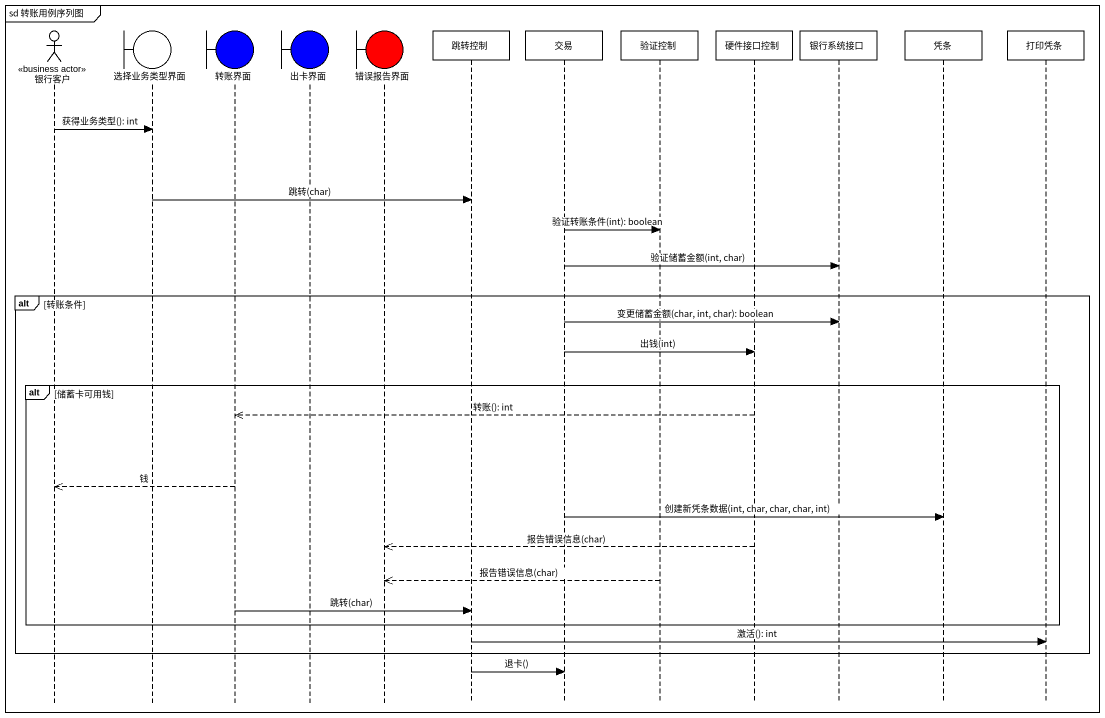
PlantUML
@startuml
mainframe sd 转账用例序列图
hide footbox
actor 银行客户 <<business actor>>
boundary 选择业务类型界面
boundary 转账界面 #0000FF
boundary 出卡界面 #0000FF
boundary 错误报告界面 #FF0000
participant 跳转控制
participant 交易
participant 验证控制
participant 硬件接口控制
participant 银行系统接口
participant 凭条
participant 打印凭条

银行客户 -> 选择业务类型界面 : 获得业务类型(): int
选择业务类型界面 -> 跳转控制 : 跳转(char)
交易 -> 验证控制 : 验证转账条件(int): boolean
交易 -> 银行系统接口 : 验证储蓄金额(int, char)
alt 转账条件
  交易 -> 银行系统接口 : 变更储蓄金额(char, int, char): boolean
  交易 -> 硬件接口控制 : 出钱(int)
  alt 储蓄卡可用钱
    硬件接口控制 -->> 转账界面 : 转账(): int
    转账界面 -->> 银行客户 : 钱
    交易 -> 凭条 : 创建新凭条数据(int, char, char, char, int)
    硬件接口控制 -->> 错误报告界面 : 报告错误信息(char)
    验证控制 -->> 错误报告界面 : 报告错误信息(char)
    转账界面 -> 跳转控制 : 跳转(char)
  end
  跳转控制 -> 打印凭条 : 激活(): int
end
跳转控制 -> 交易 : 退卡()
@enduml
